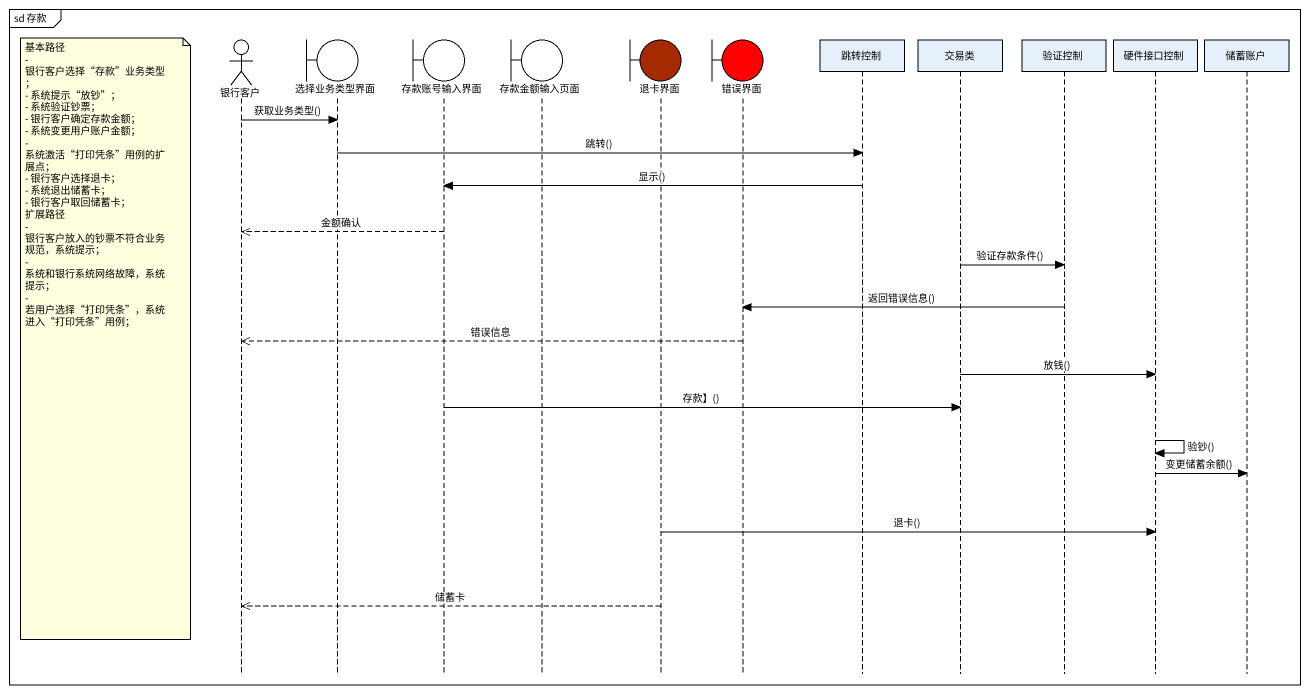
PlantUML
@startuml
mainframe sd 存款
hide footbox
actor 银行客户
boundary 选择业务类型界面
boundary 存款账号输入界面
boundary 存款金额输入页面
boundary 退卡界面 #A52A00
boundary 错误界面 #FF0000
participant 跳转控制
participant 交易类
participant 验证控制
participant 硬件接口控制
participant 储蓄账户

银行客户 -> 选择业务类型界面 : 获取业务类型()
选择业务类型界面 -> 跳转控制 : 跳转()
跳转控制 -> 存款账号输入界面 : 显示()
存款账号输入界面 -->> 银行客户 : 金额确认
交易类 -> 验证控制 : 验证存款条件()
验证控制 -> 错误界面 : 返回错误信息()
note left of 银行客户
  基本路径
  - 银行客户选择“存款”业务类型；
  - 系统提示“放钞”；
  - 系统验证钞票；
  - 银行客户确定存款金额；
  - 系统变更用户账户金额；
  - 系统激活“打印凭条”用例的扩展点；
  - 银行客户选择退卡；
  - 系统退出储蓄卡；
  - 银行客户取回储蓄卡；
  扩展路径
  - 银行客户放入的钞票不符合业务规范，系统提示；
  - 系统和银行系统网络故障，系统提示；
  - 若用户选择“打印凭条”，系统进入“打印凭条”用例；
end note
错误界面 -->> 银行客户 : 错误信息
交易类 -> 硬件接口控制 : 放钱()
存款账号输入界面 -> 交易类 : 存款】()
硬件接口控制 -> 硬件接口控制 : 验钞()
硬件接口控制 -> 储蓄账户 : 变更储蓄余额()
退卡界面 -> 硬件接口控制 : 退卡()
退卡界面 -->> 银行客户 : 储蓄卡
@enduml
